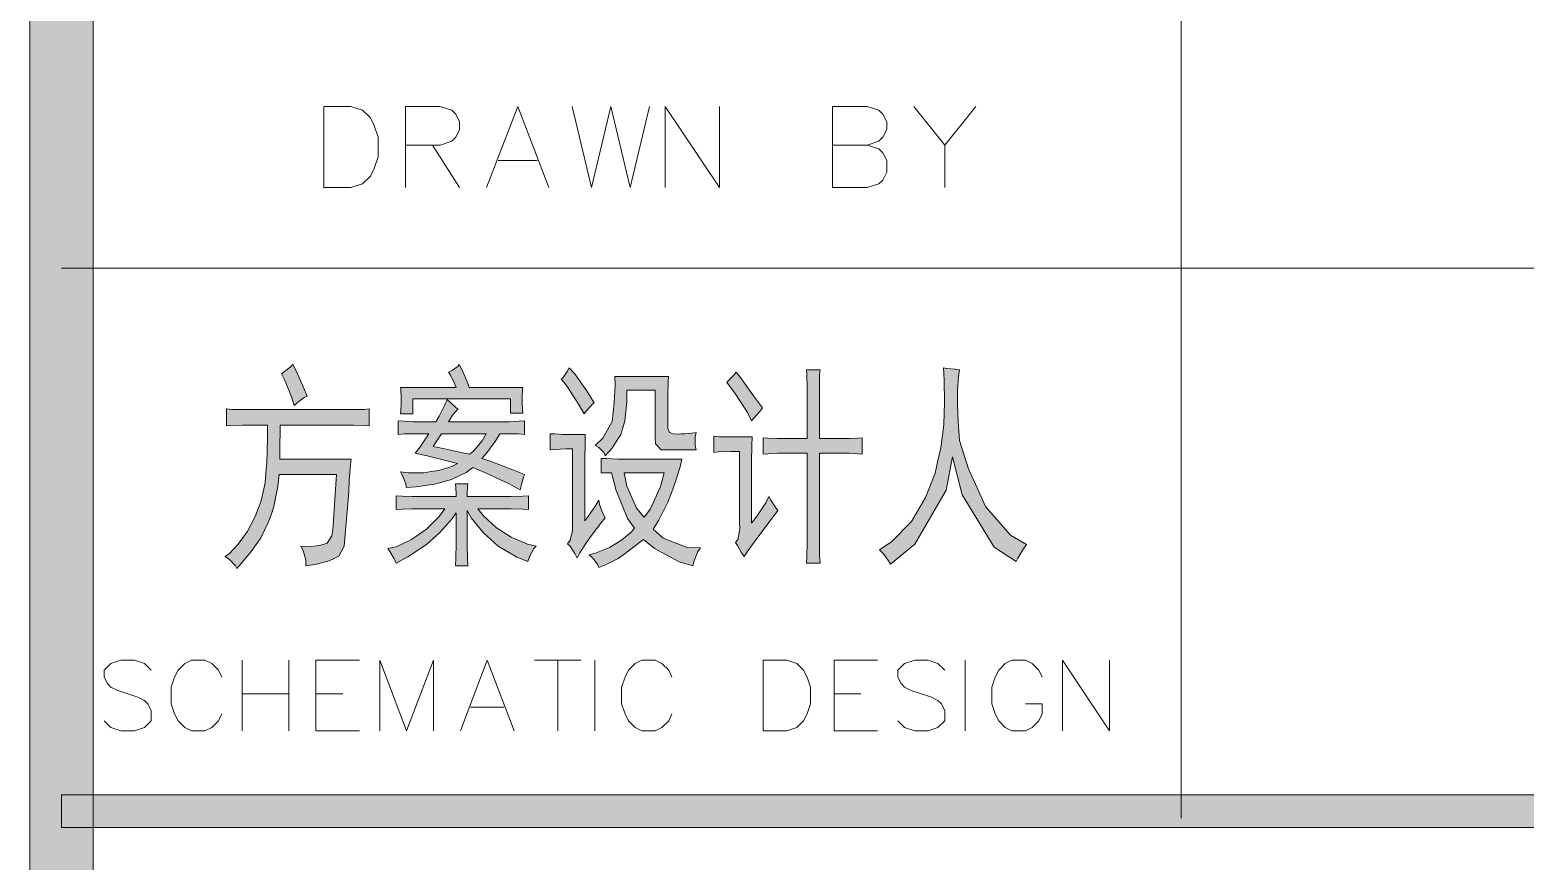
# Model space of a CAD drawing. Header units: millimetres. Extents: x 803 to 707111, y 130 to 2706464.
# Drawn here: x 699856 to 702226, y 2648369 to 2649686 of the extents above; entities that cross this region are included whole.
import ezdxf

# ---------------------------------------------------------------- set-up
doc = ezdxf.new("R2010")
doc.units = ezdxf.units.MM

msp = doc.modelspace()

# ---------------------------------------------------------------- hatches: boundary and pattern name
h = msp.add_hatch(color=0)
h.dxf.hatch_style = 2
h.paths.add_polyline_path([(699956.1, 2636390), (699856.1, 2636390), (699856.1, 2705263.6), (699956.1, 2705263.6)])
h = msp.add_hatch(color=0)
h.dxf.hatch_style = 2
h.paths.add_polyline_path([(700275.1, 2649090.8), (700270.8, 2649104.6), (700260.5, 2649129.5), (700254.9, 2649141.1), (700259.7, 2649144.5), (700268.7, 2649151.8), (700273, 2649155.7), (700278.5, 2649144.5), (700289.7, 2649119.2), (700295.3, 2649105.9), (700290.6, 2649103.3), (700280.3, 2649095.6)])
h = msp.add_hatch(color=0)
h.dxf.hatch_style = 2
h.paths.add_polyline_path([(700536.6, 2649155.7), (700542.2, 2649144.5), (700549.9, 2649126), (700552, 2649119.2), (700637.1, 2649119.2), (700636.6, 2649115.3), (700636.2, 2649105.9), (700636.2, 2649100.3), (700636.2, 2649095.6), (700636.6, 2649084.8), (700637.1, 2649078.8), (700617.7, 2649078.8), (700617.7, 2649101.6), (700462.7, 2649101.6), (700462.7, 2649077.5), (700443.4, 2649077.5), (700443.8, 2649082.7), (700444.3, 2649093.8), (700444.3, 2649099), (700444.3, 2649105), (700443.8, 2649115.3), (700443.4, 2649119.2), (700531.4, 2649119.2), (700528.4, 2649126.9), (700522.4, 2649138.9), (700519.4, 2649143.6), (700525.9, 2649147.1), (700534.9, 2649153.1)])
h = msp.add_hatch(color=0)
h.dxf.hatch_style = 2
h.paths.add_polyline_path([(700710.9, 2649150.5), (700719.1, 2649141.5), (700738.8, 2649114), (700750.4, 2649095.1), (700746.5, 2649091.7), (700738.4, 2649082.7), (700734.5, 2649077.5), (700725.5, 2649093), (700707.5, 2649120.9), (700698, 2649132.9), (700701, 2649135.5), (700707.5, 2649144.5)])
h = msp.add_hatch(color=0)
h.dxf.hatch_style = 2
h.paths.add_polyline_path([(700865, 2649020.9), (700856.4, 2649020.9), (700847.4, 2649030.3), (700847, 2649039.7), (700847, 2649115.3), (700802.3, 2649115.3), (700802.3, 2649096.4), (700798.9, 2649066.8), (700795.5, 2649055.6), (700792.5, 2649044.9), (700778.3, 2649022.6), (700767.6, 2649011.4), (700765.9, 2649016.1), (700757.7, 2649024.3), (700751.7, 2649027.3), (700764.1, 2649038.9), (700778.7, 2649065.5), (700780.5, 2649080.1), (700782.2, 2649095.1), (700783.5, 2649123.5), (700783, 2649136.8), (700868, 2649136.8), (700867.6, 2649128.6), (700867.2, 2649108.4), (700867.2, 2649096.4), (700867.2, 2649059.9), (700867.2, 2649054.3), (700869.8, 2649047.9), (700872.8, 2649047), (700875.3, 2649046.2), (700883.5, 2649045.3), (700888.2, 2649045.8), (700893.4, 2649046.2), (700905, 2649047), (700911.8, 2649047.9), (700910.5, 2649041), (700910.5, 2649027.3), (700911.8, 2649020.9)])
h = msp.add_hatch(color=0)
h.dxf.hatch_style = 2
h.paths.add_polyline_path([(700975.4, 2649143.6), (700982.2, 2649135.1), (701002.9, 2649106.3), (701017, 2649087), (701012.7, 2649081.4), (701003.7, 2649071.5), (700999.8, 2649066.8), (700993.4, 2649079.7), (700973.7, 2649109.7), (700960.3, 2649127.3), (700963.8, 2649130.8), (700971.5, 2649138.9)])
h = msp.add_hatch(color=0)
h.dxf.hatch_style = 2
h.paths.add_polyline_path([(701087.9, 2649038.5), (701087.9, 2649105.9), (701087.9, 2649119.2), (701087.4, 2649140.2), (701087, 2649147.5), (701108.5, 2649147.5), (701107.6, 2649138.9), (701107.2, 2649123.5), (701107.2, 2649116.6), (701107.2, 2649038.5), (701148.8, 2649038.5), (701154.8, 2649038.5), (701168.2, 2649038.9), (701175, 2649039.7), (701175, 2649014), (701167.7, 2649014.4), (701154.8, 2649015.3), (701149.7, 2649015.3), (701107.2, 2649015.3), (701107.2, 2648880), (701107.2, 2648871.9), (701107.6, 2648852.5), (701108.5, 2648841), (701087, 2648841), (701087.4, 2648852.5), (701087.9, 2648871.4), (701087.9, 2648878.7), (701087.9, 2649015.3), (701048.4, 2649015.3), (701041.1, 2649015.3), (701025.6, 2649014.4), (701018.3, 2649014), (701018.3, 2649039.7), (701025.6, 2649038.9), (701039.8, 2649038.5), (701046.6, 2649038.5)])
h = msp.add_hatch(color=0)
h.dxf.hatch_style = 2
h.paths.add_polyline_path([(701202.5, 2648862.4), (701222.2, 2648875.3), (701253.2, 2648907.1), (701264.3, 2648926), (701275.5, 2648944.9), (701290.9, 2648983.9), (701295.2, 2649003.7), (701299.5, 2649023.9), (701304.3, 2649060.8), (701305.1, 2649078), (701305.5, 2649095.6), (701305.1, 2649131.6), (701303.8, 2649150.5), (701309.4, 2649149.7), (701322.3, 2649148.4), (701329.2, 2649147.5), (701327.9, 2649136.8), (701326.1, 2649114.4), (701326.1, 2649103.3), (701326.1, 2649091.7), (701327, 2649065.5), (701328.3, 2649050.5), (701329.2, 2649035.5), (701343.8, 2648990.8), (701357.1, 2648960.7), (701370.4, 2648930.7), (701409.9, 2648885.6), (701435.6, 2648870.6), (701429.6, 2648862.4), (701421.5, 2648849.1), (701419.3, 2648843.5), (701384.1, 2648866.7), (701333.4, 2648949.6), (701318, 2649009.7), (701308.1, 2648956.5), (701258.7, 2648871.4), (701219.7, 2648839.7), (701216.7, 2648844.8), (701208.1, 2648856.4)])
h = msp.add_hatch(color=0)
h.paths.add_polyline_path([(700534.9, 2649084.4), (700533.6, 2649084.8), (700525.9, 2649075.4), (700519.4, 2649065.1), (700609.6, 2649065.1), (700616.4, 2649065.1), (700631.5, 2649065.9), (700640.1, 2649066.8), (700640.1, 2649044.9), (700630.6, 2649045.8), (700610.9, 2649046.2), (700600.6, 2649046.2), (700594.5, 2649035.5), (700580.4, 2649016.1), (700572.2, 2649007.1), (700587.2, 2649002), (700621.2, 2648989.1), (700640.1, 2648981.4), (700638.3, 2648977.5), (700634.9, 2648965.5), (700632.8, 2648957.3), (700615.6, 2648966.8), (700578.2, 2648984.4), (700558.1, 2648992.5), (700547.7, 2648984.8), (700524.1, 2648973.6), (700510.8, 2648970.2), (700497.5, 2648966.3), (700468.3, 2648962), (700452.4, 2648961.2), (700452, 2648966.8), (700447.3, 2648978.8), (700443.4, 2648985.6), (700456.3, 2648984.4), (700480.3, 2648984.4), (700491.9, 2648986.1), (700504, 2648987.8), (700524.6, 2648994.2), (700533.6, 2648999), (700521.1, 2649002.4), (700487.6, 2649010.5), (700466.6, 2649015.3), (700474.3, 2649025.6), (700485.1, 2649041), (700488.1, 2649046.2), (700468.7, 2649046.2), (700464.9, 2649046.2), (700449.9, 2649045.8), (700439.6, 2649044.9), (700439.6, 2649066.8), (700448.6, 2649065.9), (700463.2, 2649065.1), (700468.7, 2649065.1), (700499.2, 2649065.1), (700504.8, 2649074.1), (700513.8, 2649091.7), (700517.3, 2649100.3)])
h.paths.add_polyline_path([(700494.9, 2649026), (700510.8, 2649022.6), (700539.6, 2649016.6), (700552.9, 2649014), (700559.3, 2649018.7), (700572.7, 2649035), (700579.1, 2649046.2), (700508.2, 2649046.2), (700505.2, 2649041.5), (700498.8, 2649031.6)])
h = msp.add_hatch(color=0)
h.dxf.hatch_style = 2
h.paths.add_polyline_path([(700167.8, 2649085.7), (700175.9, 2649084.8), (700193.5, 2649084.4), (700203.4, 2649084.4), (700354.1, 2649084.4), (700366.6, 2649084.4), (700386.3, 2649084.8), (700393.6, 2649085.7), (700393.6, 2649058.6), (700387.2, 2649059.1), (700369.1, 2649059.9), (700357.1, 2649059.9), (700252.8, 2649059.9), (700252.8, 2649052.6), (700252.4, 2649025.6), (700251.9, 2649005.8), (700365.3, 2649005.8), (700364.4, 2648997.2), (700362.3, 2648971.5), (700361.4, 2648954.3), (700355.4, 2648880), (700354.1, 2648868), (700345.5, 2648852.1), (700338.2, 2648848.3), (700330.5, 2648844.8), (700308.2, 2648838.8), (700293.6, 2648837.1), (700293.1, 2648845.7), (700288.9, 2648861.1), (700285.4, 2648868), (700297, 2648867.1), (700314.6, 2648868.9), (700320.6, 2648870.6), (700327.1, 2648872.7), (700334.4, 2648884.3), (700336.1, 2648893.8), (700342.1, 2648981.4), (700251.1, 2648981.4), (700248.9, 2648962.5), (700242.5, 2648930.7), (700238.2, 2648917.8), (700233.9, 2648905.4), (700221.9, 2648881.3), (700214.6, 2648870.6), (700206.8, 2648859.8), (700191.4, 2648841), (700184.1, 2648832.8), (700181.9, 2648837.1), (700172.9, 2648846.5), (700165.6, 2648851.7), (700172.5, 2648856.4), (700186.2, 2648871.4), (700193.5, 2648881.3), (700200.8, 2648891.6), (700213.3, 2648914.8), (700218, 2648927.3), (700222.7, 2648940.1), (700228.7, 2648968.5), (700230, 2648984.4), (700231.3, 2648999.8), (700232.6, 2649037.6), (700232.6, 2649059.9), (700204.3, 2649059.9), (700193.1, 2649059.9), (700174.6, 2649059.1), (700167.8, 2649058.6)])
h = msp.add_hatch(color=0)
h.dxf.hatch_style = 2
h.paths.add_polyline_path([(700736.2, 2649044.9), (700735.8, 2649032.9), (700735.4, 2649005.8), (700735.4, 2648990.8), (700735.4, 2648908.4), (700741.8, 2648916.5), (700753, 2648932.8), (700757.7, 2648941), (700759, 2648934.1), (700764.1, 2648920), (700767.6, 2648912.7), (700761.1, 2648904.5), (700749.1, 2648889), (700743.5, 2648881.3), (700737.9, 2648874), (700727.6, 2648857.7), (700723.4, 2648849.1), (700719.5, 2648856.4), (700712.2, 2648868), (700707.9, 2648871.9), (700712.2, 2648877.5), (700716.1, 2648892.9), (700716.1, 2648903.2), (700716.1, 2649022.1), (700705.3, 2649022.1), (700687.7, 2649021.3), (700680.4, 2649020.9), (700680.4, 2649046.2), (700687.3, 2649045.8), (700701, 2649044.9), (700707.9, 2649044.9)])
h = msp.add_hatch(color=0)
h.dxf.hatch_style = 2
h.paths.add_polyline_path([(701000.7, 2649041), (701000.3, 2649028.2), (700999.8, 2649001.1), (700999.8, 2648986.9), (700999.8, 2648904.5), (701008.4, 2648916.1), (701022.2, 2648936.7), (701027.3, 2648946.6), (701030.3, 2648941), (701037.2, 2648930.3), (701041.5, 2648924.7), (701013.2, 2648886.9), (701006.3, 2648878.3), (700993.8, 2648860.7), (700987.8, 2648851.7), (700984, 2648857.7), (700977.5, 2648868.9), (700974.5, 2648873.6), (700978, 2648878.7), (700981, 2648895.1), (700980.5, 2648905.8), (700980.5, 2649017.8), (700966.8, 2649017.8), (700946.6, 2649017.4), (700940.2, 2649016.6), (700940.2, 2649042.3), (700948.3, 2649041.5), (700959.5, 2649041), (700962.5, 2649041)])
h = msp.add_hatch(color=0)
h.paths.add_polyline_path([(700761.6, 2649007.1), (700769.7, 2649006.7), (700788.2, 2649005.8), (700798.1, 2649005.8), (700889.5, 2649005.8), (700886.5, 2648993.8), (700877.9, 2648967.2), (700872.8, 2648952.6), (700867.2, 2648938), (700853, 2648909.2), (700843.6, 2648895.1), (700859.9, 2648880.9), (700897.7, 2648865.9), (700918.7, 2648865.4), (700914.8, 2648859.4), (700908.8, 2648844.8), (700906.7, 2648837.1), (700884.8, 2648843.1), (700845.7, 2648864.1), (700828.5, 2648878.7), (700822.1, 2648873.6), (700806.2, 2648861.6), (700797.2, 2648855.1), (700788.2, 2648848.7), (700768.4, 2648838.4), (700757.7, 2648834.1), (700755.6, 2648839.7), (700747.8, 2648849.5), (700742.2, 2648854.3), (700753.4, 2648857.3), (700774.4, 2648865.9), (700784.3, 2648871.9), (700794.2, 2648878.3), (700809.2, 2648890.3), (700814.4, 2648896.3), (700803.2, 2648911.8), (700785.2, 2648956), (700777.9, 2648984.4), (700761.6, 2648984.4)])
h.paths.add_polyline_path([(700829.4, 2648913.9), (700839.7, 2648927.3), (700855.6, 2648962.5), (700861.2, 2648984.4), (700798.1, 2648984.4), (700801.9, 2648963.3), (700817.4, 2648928.1)])
h = msp.add_hatch(color=0)
h.dxf.hatch_style = 2
h.paths.add_polyline_path([(700531.4, 2648946.6), (700531.4, 2648950.4), (700531, 2648960.7), (700530.6, 2648966.8), (700549.9, 2648966.8), (700549.5, 2648961.2), (700549, 2648951.3), (700549, 2648946.6), (700609.6, 2648946.6), (700618.6, 2648946.6), (700637.1, 2648947), (700646.1, 2648947.9), (700646.1, 2648926), (700637.1, 2648926.8), (700618.6, 2648927.3), (700609.6, 2648927.3), (700566.2, 2648927.3), (700574.8, 2648916.1), (700595.4, 2648897.2), (700607, 2648889.5), (700619, 2648882.2), (700644.8, 2648871.4), (700658.5, 2648868), (700654.7, 2648864.6), (700648.2, 2648852.5), (700645.2, 2648843.5), (700628, 2648850.4), (700598.4, 2648868), (700586.4, 2648878.7), (700574.4, 2648889.5), (700555.5, 2648912.7), (700549, 2648924.7), (700549, 2648878.7), (700549, 2648870.6), (700549.5, 2648849.5), (700549.9, 2648837.1), (700530.6, 2648837.1), (700531, 2648849.5), (700531.4, 2648871.9), (700531.4, 2648881.3), (700531.4, 2648920.8), (700524.1, 2648910.1), (700505.7, 2648889.5), (700494.9, 2648880), (700484.6, 2648870.6), (700455, 2648851.3), (700436.5, 2648841), (700433.1, 2648847.8), (700426.7, 2648859.4), (700423.2, 2648864.1), (700436.5, 2648867.1), (700461, 2648878.7), (700473, 2648886.9), (700484.6, 2648895.1), (700504.8, 2648915.2), (700513.4, 2648927.3), (700467.9, 2648927.3), (700461.9, 2648927.3), (700446, 2648926.8), (700436.5, 2648926), (700436.5, 2648947.9), (700446, 2648947), (700461.9, 2648946.6), (700467.9, 2648946.6)])
h = msp.add_hatch(color=0)
h.dxf.hatch_style = 2
h.paths.add_polyline_path([(699906.3, 2648422.3), (699906.3, 2648473.9), (705910.7, 2648473.9), (705910.7, 2648422.3)])

# ---------------------------------------------------------------- linework, layer by layer
at = {"color": 0, "lineweight": 0}
for points in [[(699956.1, 2636390), (699856.1, 2636390), (699856.1, 2705263.6), (699956.1, 2705263.6)], [(700321.9, 2649436), (700321.9, 2649564.8), (700364.8, 2649564.8), (700383.3, 2649558.8), (700395.8, 2649546.4), (700401.8, 2649534.3), (700407.8, 2649515.9), (700407.8, 2649485), (700401.8, 2649466.5), (700395.8, 2649454.1), (700383.3, 2649442), (700364.8, 2649436)], [(700275.1, 2649090.8), (700270.8, 2649104.6), (700260.5, 2649129.5), (700254.9, 2649141.1), (700259.7, 2649144.5), (700268.7, 2649151.8), (700273, 2649155.7), (700278.5, 2649144.5), (700289.7, 2649119.2), (700295.3, 2649105.9), (700290.6, 2649103.3), (700280.3, 2649095.6)], [(700536.6, 2649155.7), (700542.2, 2649144.5), (700549.9, 2649126), (700552, 2649119.2), (700637.1, 2649119.2), (700636.6, 2649115.3), (700636.2, 2649105.9), (700636.2, 2649100.3), (700636.2, 2649095.6), (700636.6, 2649084.8), (700637.1, 2649078.8), (700617.7, 2649078.8), (700617.7, 2649101.6), (700462.7, 2649101.6), (700462.7, 2649077.5), (700443.4, 2649077.5), (700443.8, 2649082.7), (700444.3, 2649093.8), (700444.3, 2649099), (700444.3, 2649105), (700443.8, 2649115.3), (700443.4, 2649119.2), (700531.4, 2649119.2), (700528.4, 2649126.9), (700522.4, 2649138.9), (700519.4, 2649143.6), (700525.9, 2649147.1), (700534.9, 2649153.1)], [(700710.9, 2649150.5), (700719.1, 2649141.5), (700738.8, 2649114), (700750.4, 2649095.1), (700746.5, 2649091.7), (700738.4, 2649082.7), (700734.5, 2649077.5), (700725.5, 2649093), (700707.5, 2649120.9), (700698, 2649132.9), (700701, 2649135.5), (700707.5, 2649144.5)], [(700865, 2649020.9), (700856.4, 2649020.9), (700847.4, 2649030.3), (700847, 2649039.7), (700847, 2649115.3), (700802.3, 2649115.3), (700802.3, 2649096.4), (700798.9, 2649066.8), (700795.5, 2649055.6), (700792.5, 2649044.9), (700778.3, 2649022.6), (700767.6, 2649011.4), (700765.9, 2649016.1), (700757.7, 2649024.3), (700751.7, 2649027.3), (700764.1, 2649038.9), (700778.7, 2649065.5), (700780.5, 2649080.1), (700782.2, 2649095.1), (700783.5, 2649123.5), (700783, 2649136.8), (700868, 2649136.8), (700867.6, 2649128.6), (700867.2, 2649108.4), (700867.2, 2649096.4), (700867.2, 2649059.9), (700867.2, 2649054.3), (700869.8, 2649047.9), (700872.8, 2649047), (700875.3, 2649046.2), (700883.5, 2649045.3), (700888.2, 2649045.8), (700893.4, 2649046.2), (700905, 2649047), (700911.8, 2649047.9), (700910.5, 2649041), (700910.5, 2649027.3), (700911.8, 2649020.9)], [(700975.4, 2649143.6), (700982.2, 2649135.1), (701002.9, 2649106.3), (701017, 2649087), (701012.7, 2649081.4), (701003.7, 2649071.5), (700999.8, 2649066.8), (700993.4, 2649079.7), (700973.7, 2649109.7), (700960.3, 2649127.3), (700963.8, 2649130.8), (700971.5, 2649138.9)], [(701087.9, 2649038.5), (701087.9, 2649105.9), (701087.9, 2649119.2), (701087.4, 2649140.2), (701087, 2649147.5), (701108.5, 2649147.5), (701107.6, 2649138.9), (701107.2, 2649123.5), (701107.2, 2649116.6), (701107.2, 2649038.5), (701148.8, 2649038.5), (701154.8, 2649038.5), (701168.2, 2649038.9), (701175, 2649039.7), (701175, 2649014), (701167.7, 2649014.4), (701154.8, 2649015.3), (701149.7, 2649015.3), (701107.2, 2649015.3), (701107.2, 2648880), (701107.2, 2648871.9), (701107.6, 2648852.5), (701108.5, 2648841), (701087, 2648841), (701087.4, 2648852.5), (701087.9, 2648871.4), (701087.9, 2648878.7), (701087.9, 2649015.3), (701048.4, 2649015.3), (701041.1, 2649015.3), (701025.6, 2649014.4), (701018.3, 2649014), (701018.3, 2649039.7), (701025.6, 2649038.9), (701039.8, 2649038.5), (701046.6, 2649038.5)], [(701202.5, 2648862.4), (701222.2, 2648875.3), (701253.2, 2648907.1), (701264.3, 2648926), (701275.5, 2648944.9), (701290.9, 2648983.9), (701295.2, 2649003.7), (701299.5, 2649023.9), (701304.3, 2649060.8), (701305.1, 2649078), (701305.5, 2649095.6), (701305.1, 2649131.6), (701303.8, 2649150.5), (701309.4, 2649149.7), (701322.3, 2649148.4), (701329.2, 2649147.5), (701327.9, 2649136.8), (701326.1, 2649114.4), (701326.1, 2649103.3), (701326.1, 2649091.7), (701327, 2649065.5), (701328.3, 2649050.5), (701329.2, 2649035.5), (701343.8, 2648990.8), (701357.1, 2648960.7), (701370.4, 2648930.7), (701409.9, 2648885.6), (701435.6, 2648870.6), (701429.6, 2648862.4), (701421.5, 2648849.1), (701419.3, 2648843.5), (701384.1, 2648866.7), (701333.4, 2648949.6), (701318, 2649009.7), (701308.1, 2648956.5), (701258.7, 2648871.4), (701219.7, 2648839.7), (701216.7, 2648844.8), (701208.1, 2648856.4)], [(700534.9, 2649084.4), (700533.6, 2649084.8), (700525.9, 2649075.4), (700519.4, 2649065.1), (700609.6, 2649065.1), (700616.4, 2649065.1), (700631.5, 2649065.9), (700640.1, 2649066.8), (700640.1, 2649044.9), (700630.6, 2649045.8), (700610.9, 2649046.2), (700600.6, 2649046.2), (700594.5, 2649035.5), (700580.4, 2649016.1), (700572.2, 2649007.1), (700587.2, 2649002), (700621.2, 2648989.1), (700640.1, 2648981.4), (700638.3, 2648977.5), (700634.9, 2648965.5), (700632.8, 2648957.3), (700615.6, 2648966.8), (700578.2, 2648984.4), (700558.1, 2648992.5), (700547.7, 2648984.8), (700524.1, 2648973.6), (700510.8, 2648970.2), (700497.5, 2648966.3), (700468.3, 2648962), (700452.4, 2648961.2), (700452, 2648966.8), (700447.3, 2648978.8), (700443.4, 2648985.6), (700456.3, 2648984.4), (700480.3, 2648984.4), (700491.9, 2648986.1), (700504, 2648987.8), (700524.6, 2648994.2), (700533.6, 2648999), (700521.1, 2649002.4), (700487.6, 2649010.5), (700466.6, 2649015.3), (700474.3, 2649025.6), (700485.1, 2649041), (700488.1, 2649046.2), (700468.7, 2649046.2), (700464.9, 2649046.2), (700449.9, 2649045.8), (700439.6, 2649044.9), (700439.6, 2649066.8), (700448.6, 2649065.9), (700463.2, 2649065.1), (700468.7, 2649065.1), (700499.2, 2649065.1), (700504.8, 2649074.1), (700513.8, 2649091.7), (700517.3, 2649100.3)], [(700167.8, 2649085.7), (700175.9, 2649084.8), (700193.5, 2649084.4), (700203.4, 2649084.4), (700354.1, 2649084.4), (700366.6, 2649084.4), (700386.3, 2649084.8), (700393.6, 2649085.7), (700393.6, 2649058.6), (700387.2, 2649059.1), (700369.1, 2649059.9), (700357.1, 2649059.9), (700252.8, 2649059.9), (700252.8, 2649052.6), (700252.4, 2649025.6), (700251.9, 2649005.8), (700365.3, 2649005.8), (700364.4, 2648997.2), (700362.3, 2648971.5), (700361.4, 2648954.3), (700355.4, 2648880), (700354.1, 2648868), (700345.5, 2648852.1), (700338.2, 2648848.3), (700330.5, 2648844.8), (700308.2, 2648838.8), (700293.6, 2648837.1), (700293.1, 2648845.7), (700288.9, 2648861.1), (700285.4, 2648868), (700297, 2648867.1), (700314.6, 2648868.9), (700320.6, 2648870.6), (700327.1, 2648872.7), (700334.4, 2648884.3), (700336.1, 2648893.8), (700342.1, 2648981.4), (700251.1, 2648981.4), (700248.9, 2648962.5), (700242.5, 2648930.7), (700238.2, 2648917.8), (700233.9, 2648905.4), (700221.9, 2648881.3), (700214.6, 2648870.6), (700206.8, 2648859.8), (700191.4, 2648841), (700184.1, 2648832.8), (700181.9, 2648837.1), (700172.9, 2648846.5), (700165.6, 2648851.7), (700172.5, 2648856.4), (700186.2, 2648871.4), (700193.5, 2648881.3), (700200.8, 2648891.6), (700213.3, 2648914.8), (700218, 2648927.3), (700222.7, 2648940.1), (700228.7, 2648968.5), (700230, 2648984.4), (700231.3, 2648999.8), (700232.6, 2649037.6), (700232.6, 2649059.9), (700204.3, 2649059.9), (700193.1, 2649059.9), (700174.6, 2649059.1), (700167.8, 2649058.6)], [(700494.9, 2649026), (700510.8, 2649022.6), (700539.6, 2649016.6), (700552.9, 2649014), (700559.3, 2649018.7), (700572.7, 2649035), (700579.1, 2649046.2), (700508.2, 2649046.2), (700505.2, 2649041.5), (700498.8, 2649031.6)], [(700736.2, 2649044.9), (700735.8, 2649032.9), (700735.4, 2649005.8), (700735.4, 2648990.8), (700735.4, 2648908.4), (700741.8, 2648916.5), (700753, 2648932.8), (700757.7, 2648941), (700759, 2648934.1), (700764.1, 2648920), (700767.6, 2648912.7), (700761.1, 2648904.5), (700749.1, 2648889), (700743.5, 2648881.3), (700737.9, 2648874), (700727.6, 2648857.7), (700723.4, 2648849.1), (700719.5, 2648856.4), (700712.2, 2648868), (700707.9, 2648871.9), (700712.2, 2648877.5), (700716.1, 2648892.9), (700716.1, 2648903.2), (700716.1, 2649022.1), (700705.3, 2649022.1), (700687.7, 2649021.3), (700680.4, 2649020.9), (700680.4, 2649046.2), (700687.3, 2649045.8), (700701, 2649044.9), (700707.9, 2649044.9)], [(701000.7, 2649041), (701000.3, 2649028.2), (700999.8, 2649001.1), (700999.8, 2648986.9), (700999.8, 2648904.5), (701008.4, 2648916.1), (701022.2, 2648936.7), (701027.3, 2648946.6), (701030.3, 2648941), (701037.2, 2648930.3), (701041.5, 2648924.7), (701013.2, 2648886.9), (701006.3, 2648878.3), (700993.8, 2648860.7), (700987.8, 2648851.7), (700984, 2648857.7), (700977.5, 2648868.9), (700974.5, 2648873.6), (700978, 2648878.7), (700981, 2648895.1), (700980.5, 2648905.8), (700980.5, 2649017.8), (700966.8, 2649017.8), (700946.6, 2649017.4), (700940.2, 2649016.6), (700940.2, 2649042.3), (700948.3, 2649041.5), (700959.5, 2649041), (700962.5, 2649041)], [(700761.6, 2649007.1), (700769.7, 2649006.7), (700788.2, 2649005.8), (700798.1, 2649005.8), (700889.5, 2649005.8), (700886.5, 2648993.8), (700877.9, 2648967.2), (700872.8, 2648952.6), (700867.2, 2648938), (700853, 2648909.2), (700843.6, 2648895.1), (700859.9, 2648880.9), (700897.7, 2648865.9), (700918.7, 2648865.4), (700914.8, 2648859.4), (700908.8, 2648844.8), (700906.7, 2648837.1), (700884.8, 2648843.1), (700845.7, 2648864.1), (700828.5, 2648878.7), (700822.1, 2648873.6), (700806.2, 2648861.6), (700797.2, 2648855.1), (700788.2, 2648848.7), (700768.4, 2648838.4), (700757.7, 2648834.1), (700755.6, 2648839.7), (700747.8, 2648849.5), (700742.2, 2648854.3), (700753.4, 2648857.3), (700774.4, 2648865.9), (700784.3, 2648871.9), (700794.2, 2648878.3), (700809.2, 2648890.3), (700814.4, 2648896.3), (700803.2, 2648911.8), (700785.2, 2648956), (700777.9, 2648984.4), (700761.6, 2648984.4)], [(700829.4, 2648913.9), (700839.7, 2648927.3), (700855.6, 2648962.5), (700861.2, 2648984.4), (700798.1, 2648984.4), (700801.9, 2648963.3), (700817.4, 2648928.1)], [(700531.4, 2648946.6), (700531.4, 2648950.4), (700531, 2648960.7), (700530.6, 2648966.8), (700549.9, 2648966.8), (700549.5, 2648961.2), (700549, 2648951.3), (700549, 2648946.6), (700609.6, 2648946.6), (700618.6, 2648946.6), (700637.1, 2648947), (700646.1, 2648947.9), (700646.1, 2648926), (700637.1, 2648926.8), (700618.6, 2648927.3), (700609.6, 2648927.3), (700566.2, 2648927.3), (700574.8, 2648916.1), (700595.4, 2648897.2), (700607, 2648889.5), (700619, 2648882.2), (700644.8, 2648871.4), (700658.5, 2648868), (700654.7, 2648864.6), (700648.2, 2648852.5), (700645.2, 2648843.5), (700628, 2648850.4), (700598.4, 2648868), (700586.4, 2648878.7), (700574.4, 2648889.5), (700555.5, 2648912.7), (700549, 2648924.7), (700549, 2648878.7), (700549, 2648870.6), (700549.5, 2648849.5), (700549.9, 2648837.1), (700530.6, 2648837.1), (700531, 2648849.5), (700531.4, 2648871.9), (700531.4, 2648881.3), (700531.4, 2648920.8), (700524.1, 2648910.1), (700505.7, 2648889.5), (700494.9, 2648880), (700484.6, 2648870.6), (700455, 2648851.3), (700436.5, 2648841), (700433.1, 2648847.8), (700426.7, 2648859.4), (700423.2, 2648864.1), (700436.5, 2648867.1), (700461, 2648878.7), (700473, 2648886.9), (700484.6, 2648895.1), (700504.8, 2648915.2), (700513.4, 2648927.3), (700467.9, 2648927.3), (700461.9, 2648927.3), (700446, 2648926.8), (700436.5, 2648926), (700436.5, 2648947.9), (700446, 2648947), (700461.9, 2648946.6), (700467.9, 2648946.6)], [(701018.3, 2648575.6), (701018.3, 2648687.3), (701055.7, 2648687.3), (701071.5, 2648682.1), (701082.3, 2648671.4), (701087.9, 2648660.6), (701093, 2648644.7), (701093, 2648618.1), (701087.9, 2648602.2), (701082.3, 2648591.5), (701071.5, 2648580.8), (701055.7, 2648575.6)], [(699906.3, 2648422.3), (699906.3, 2648473.9), (705910.7, 2648473.9), (705910.7, 2648422.3)]]:
    msp.add_lwpolyline(points, close=True, dxfattribs=at)
for points in [[(701680.4, 2648436.9), (701680.4, 2655319.8)], [(700451.1, 2649436), (700451.1, 2649564.8), (700506.1, 2649564.8), (700524.6, 2649558.8), (700531, 2649552.4), (700537, 2649540.4), (700537, 2649527.9), (700531, 2649515.9), (700524.6, 2649509.4), (700506.1, 2649503.4), (700451.1, 2649503.4)], [(700579.9, 2649436), (700629.3, 2649564.8), (700678.3, 2649436)], [(700715.2, 2649564.8), (700746.1, 2649436), (700776.6, 2649564.8), (700807.5, 2649436), (700838, 2649564.8)], [(700862.9, 2649436), (700862.9, 2649564.8), (700948.8, 2649436), (700948.8, 2649564.8)], [(701127.8, 2649436), (701127.8, 2649564.8), (701183.2, 2649564.8), (701201.6, 2649558.8), (701207.7, 2649552.4), (701214.1, 2649540.4), (701214.1, 2649527.9), (701207.7, 2649515.9), (701201.6, 2649509.4), (701183.2, 2649503.4)], [(701257, 2649564.8), (701306, 2649503.4), (701355.3, 2649564.8)], [(700494.1, 2649503.4), (700537, 2649436)], [(701127.8, 2649503.4), (701183.2, 2649503.4), (701201.6, 2649497.4), (701207.7, 2649491), (701214.1, 2649479), (701214.1, 2649460.5), (701207.7, 2649448.1), (701201.6, 2649442), (701183.2, 2649436), (701127.8, 2649436)], [(701306, 2649503.4), (701306, 2649436)], [(700598.4, 2649479), (700659.8, 2649479)], [(699906.3, 2649308.5), (705910.7, 2649308.5)], [(700048.4, 2648671.4), (700037.7, 2648682.1), (700021.8, 2648687.3), (700000.3, 2648687.3), (699984.4, 2648682.1), (699973.7, 2648671.4), (699973.7, 2648660.6), (699978.9, 2648650.3), (699984.4, 2648644.7), (699995.2, 2648639.6), (700027, 2648628.9), (700037.7, 2648623.7), (700042.8, 2648618.1), (700048.4, 2648607.4), (700048.4, 2648591.5), (700037.7, 2648580.8), (700021.8, 2648575.6), (700000.3, 2648575.6), (699984.4, 2648580.8), (699973.7, 2648591.5)], [(700160.1, 2648660.6), (700154.9, 2648671.4), (700144.2, 2648682.1), (700133.4, 2648687.3), (700112, 2648687.3), (700101.7, 2648682.1), (700090.9, 2648671.4), (700085.3, 2648660.6), (700080.2, 2648644.7), (700080.2, 2648618.1), (700085.3, 2648602.2), (700090.9, 2648591.5), (700101.7, 2648580.8), (700112, 2648575.6), (700133.4, 2648575.6), (700144.2, 2648580.8), (700154.9, 2648591.5), (700160.1, 2648602.2)], [(700192.3, 2648575.6), (700192.3, 2648687.3)], [(700266.5, 2648687.3), (700266.5, 2648575.6)], [(700309, 2648575.6), (700309, 2648687.3), (700378.6, 2648687.3)], [(700410.4, 2648575.6), (700410.4, 2648687.3), (700452.9, 2648575.6), (700495.8, 2648687.3), (700495.8, 2648575.6)], [(700538.3, 2648575.6), (700580.8, 2648687.3), (700623.3, 2648575.6)], [(700655.5, 2648687.3), (700729.8, 2648687.3)], [(700692.9, 2648687.3), (700692.9, 2648575.6)], [(700751.3, 2648575.6), (700751.3, 2648687.3)], [(700873.6, 2648660.6), (700868.5, 2648671.4), (700857.7, 2648682.1), (700847, 2648687.3), (700826, 2648687.3), (700815.2, 2648682.1), (700804.5, 2648671.4), (700799.3, 2648660.6), (700793.8, 2648644.7), (700793.8, 2648618.1), (700799.3, 2648602.2), (700804.5, 2648591.5), (700815.2, 2648580.8), (700826, 2648575.6), (700847, 2648575.6), (700857.7, 2648580.8), (700868.5, 2648591.5), (700873.6, 2648602.2)], [(701130.4, 2648575.6), (701130.4, 2648687.3), (701199.5, 2648687.3)], [(701306, 2648671.4), (701295.2, 2648682.1), (701279.4, 2648687.3), (701258.3, 2648687.3), (701242, 2648682.1), (701231.3, 2648671.4), (701231.3, 2648660.6), (701236.8, 2648650.3), (701242, 2648644.7), (701252.7, 2648639.6), (701284.9, 2648628.9), (701295.2, 2648623.7), (701300.8, 2648618.1), (701306, 2648607.4), (701306, 2648591.5), (701295.2, 2648580.8), (701279.4, 2648575.6), (701258.3, 2648575.6), (701242, 2648580.8), (701231.3, 2648591.5)], [(701338.2, 2648575.6), (701338.2, 2648687.3)], [(701460.5, 2648660.6), (701455, 2648671.4), (701444.6, 2648682.1), (701433.9, 2648687.3), (701412.4, 2648687.3), (701401.7, 2648682.1), (701391.4, 2648671.4), (701385.8, 2648660.6), (701380.7, 2648644.7), (701380.7, 2648618.1), (701385.8, 2648602.2), (701391.4, 2648591.5), (701401.7, 2648580.8), (701412.4, 2648575.6), (701433.9, 2648575.6), (701444.6, 2648580.8), (701455, 2648591.5), (701460.5, 2648602.2), (701460.5, 2648618.1), (701433.9, 2648618.1)], [(701492.3, 2648575.6), (701492.3, 2648687.3), (701567, 2648575.6), (701567, 2648687.3)], [(700192.3, 2648634), (700266.5, 2648634)], [(700309, 2648634), (700352, 2648634)], [(700554.2, 2648613), (700607.4, 2648613)], [(701130.4, 2648634), (701172.9, 2648634)], [(700309, 2648575.6), (700378.6, 2648575.6)], [(701130.4, 2648575.6), (701199.5, 2648575.6)]]:
    msp.add_lwpolyline(points, dxfattribs=at)

doc.saveas('drawing.dxf')
